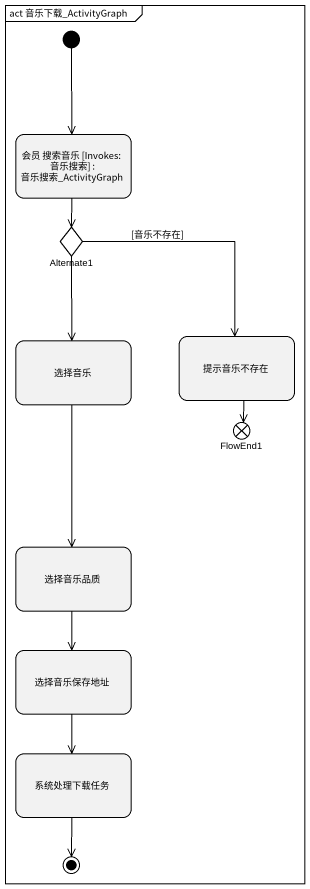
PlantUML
@startuml
mainframe act 音乐下载_ActivityGraph
hide empty description
state "会员 搜索音乐 [Invokes: 音乐搜索] : 音乐搜索_ActivityGraph" as 会员_搜索音乐_Invokes_音乐搜索
state Alternate1 <<choice>>
state 选择音乐
state 提示音乐不存在
state FlowEnd1 <<end>>
state 选择音乐品质
state 选择音乐保存地址
state 系统处理下载任务
[*] --> 会员_搜索音乐_Invokes_音乐搜索
会员_搜索音乐_Invokes_音乐搜索 --> Alternate1
Alternate1 --> 选择音乐
Alternate1 --> 提示音乐不存在 : [音乐不存在]
选择音乐 --> 选择音乐品质
提示音乐不存在 --> FlowEnd1
选择音乐品质 --> 选择音乐保存地址
选择音乐保存地址 --> 系统处理下载任务
系统处理下载任务 --> [*]
@enduml
